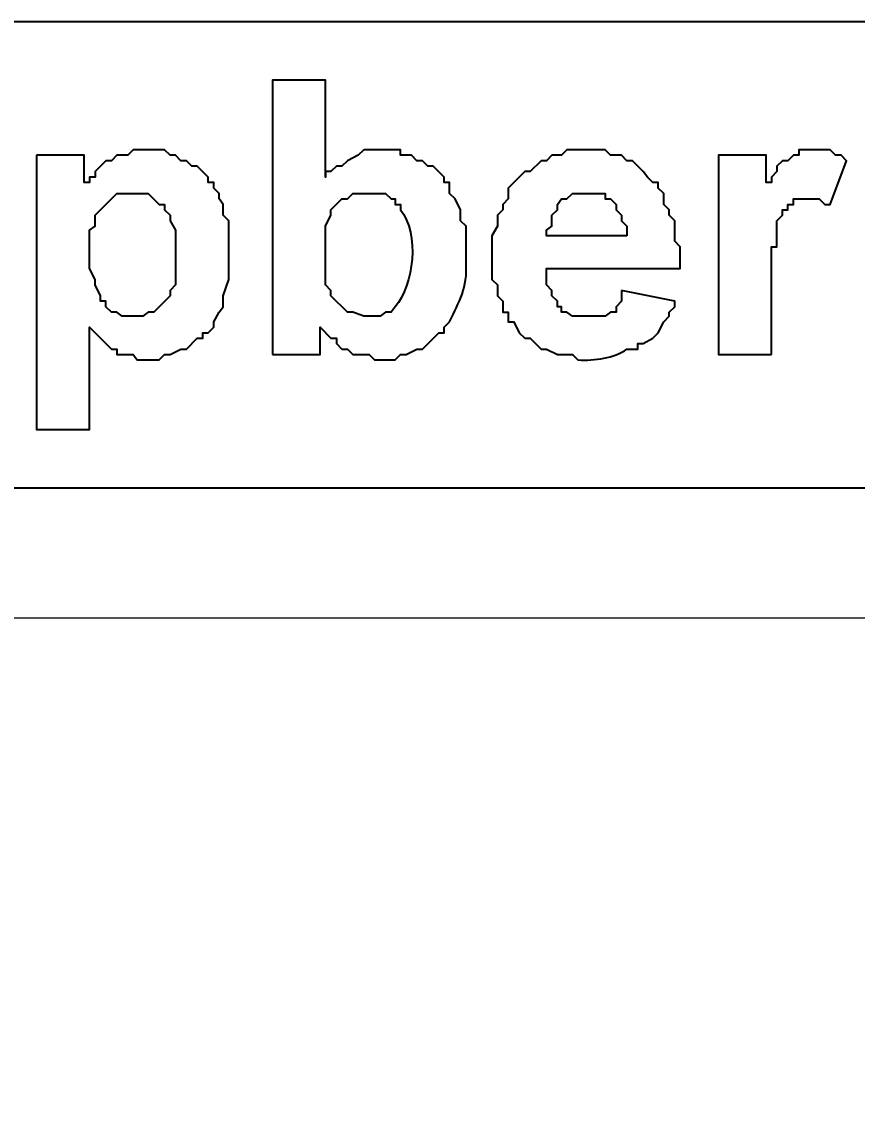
# Model space of a CAD drawing. Header units: millimetres. Extents: x -109 to -14.2, y -107.5 to -24.7.
# Drawn here: x -55.21 to -51.26, y -99.88 to -94.78 of the extents above; entities that cross this region are included whole.
import ezdxf

# ---------------------------------------------------------------- set-up
doc = ezdxf.new("R2010")
doc.units = ezdxf.units.MM
doc.header["$MEASUREMENT"] = 0
doc.layers.add('layer 1', color=7, linetype='Continuous')
doc.styles.get("Standard").update_dxf_attribs({"font": 'Deng.ttf'})
doc.dimstyles.get("Standard").update_dxf_attribs({"dimscale": 20, "dimtxt": 0.18, "dimasz": 0.18, "dimexe": 0.18, "dimexo": 0.0625, "dimgap": 0.09, "dimtad": 0, "dimtih": 1, "dimtoh": 1, "dimdec": 1, "dimzin": 0, "dimdsep": 46, "dimtxsty": 'Standard', "dimcen": 0.09, "dimadec": 0, "dimazin": 0, "dimtfac": 1, "dimtdec": 1, "dimtofl": 0, "dimtmove": 0, "dimatfit": 3, "dimfxl": 1, "dimtolj": 1, "dimtzin": 0, "dimarcsym": 0})

# ---------------------------------------------------------------- blocks, each defined once
blk = doc.blocks.new('*D4')
at = {"color": 0, "lineweight": -2, "transparency": 16777216}
for p, q in [((-87.8141, -96.3616), (-87.8141, -107.5402)), ((-30.8298, -96.3616), (-30.8298, -107.5402)), ((-84.2141, -103.9402), (-65.8407, -103.9402)), ((-34.4298, -103.9402), (-52.8032, -103.9402))]:
    blk.add_line(p, q, dxfattribs=at)
at = {"color": 0, "transparency": 16777216}
for points in [[(-84.2141, -103.3402), (-84.2141, -104.5402), (-87.8141, -103.9402)], [(-34.4298, -103.3402), (-34.4298, -104.5402), (-30.8298, -103.9402)]]:
    blk.add_solid(points, dxfattribs=at)
at = {"layer": 'Defpoints', "color": 0, "transparency": 16777216}
for p in [(-87.8141, -95.1116), (-30.8298, -95.1116), (-30.8298, -103.9402)]:
    blk.add_point(p, dxfattribs=at)
at = {"color": 0, "transparency": 16777216, "insert": (-59.3219, -103.9402), "char_height": 3.6, "attachment_point": 5}
blk.add_mtext('\\A1;57.0', dxfattribs=at)

msp = doc.modelspace()

# ---------------------------------------------------------------- linework, layer by layer
at = {"layer": 'layer 1', "color": 0}
for points, knots in [([(-75.7977, -94.7825), (-75.7977, -94.7825), (-75.7977, -96.9896), (-75.7977, -96.9896), (-75.7977, -96.9896), (-75.7977, -96.9896), (-42.8462, -96.9896), (-42.8462, -96.9896), (-42.8462, -96.9896), (-42.8462, -96.9896), (-42.8462, -94.7825), (-42.8462, -94.7825), (-42.8462, -94.7825), (-42.8462, -94.7825), (-75.7977, -94.7825), (-75.7977, -94.7825)], [0, 0, 0, 0, 0.2, 0.2, 0.2, 0.2, 0.4, 0.4, 0.4, 0.4, 0.6, 0.6, 0.6, 0.6, 1, 1, 1, 1]), ([(-54.0236, -96.3572), (-54.0236, -96.3572), (-54.0236, -95.06), (-54.0236, -95.06), (-54.0236, -95.06), (-54.0236, -95.06), (-53.7719, -95.06), (-53.7719, -95.06), (-53.7719, -95.06), (-53.7719, -95.06), (-53.7719, -95.5182), (-53.7719, -95.5182), (-53.7719, -95.5182), (-53.7719, -95.5182), (-53.7719, -95.4924), (-53.7719, -95.4924), (-53.7719, -95.4924), (-53.7719, -95.4924), (-53.7462, -95.4924), (-53.7462, -95.4924), (-53.7462, -95.4924), (-53.7462, -95.4924), (-53.7203, -95.4666), (-53.7203, -95.4666), (-53.7203, -95.4666), (-53.7203, -95.4666), (-53.6945, -95.4666), (-53.6945, -95.4666), (-53.6945, -95.4666), (-53.6945, -95.4666), (-53.6687, -95.4408), (-53.6687, -95.4408), (-53.6687, -95.4408), (-53.6687, -95.4408), (-53.6171, -95.415), (-53.6171, -95.415), (-53.6171, -95.415), (-53.6171, -95.415), (-53.5913, -95.3891), (-53.5913, -95.3891), (-53.5913, -95.3891), (-53.5913, -95.3891), (-53.417, -95.3891), (-53.417, -95.3891), (-53.417, -95.3891), (-53.417, -95.3891), (-53.417, -95.415), (-53.417, -95.415), (-53.417, -95.415), (-53.417, -95.415), (-53.3654, -95.415), (-53.3654, -95.415), (-53.3654, -95.415), (-53.3654, -95.415), (-53.3396, -95.4408), (-53.3396, -95.4408), (-53.3396, -95.4408), (-53.3396, -95.4408), (-53.3138, -95.4408), (-53.3138, -95.4408), (-53.3138, -95.4408), (-53.3138, -95.4408), (-53.2879, -95.4666), (-53.2879, -95.4666), (-53.2879, -95.4666), (-53.2879, -95.4666), (-53.2621, -95.4666), (-53.2621, -95.4666), (-53.2621, -95.4666), (-53.2621, -95.4666), (-53.2105, -95.5182), (-53.2105, -95.5182), (-53.2105, -95.5182), (-53.2105, -95.5182), (-53.2105, -95.544), (-53.2105, -95.544), (-53.2105, -95.544), (-53.2105, -95.544), (-53.1847, -95.544), (-53.1847, -95.544), (-53.1847, -95.544), (-53.1847, -95.544), (-53.1847, -95.5956), (-53.1847, -95.5956), (-53.1847, -95.5956), (-53.1847, -95.5956), (-53.1589, -95.6215), (-53.1589, -95.6215), (-53.1589, -95.6215), (-53.1589, -95.6215), (-53.133, -95.6731), (-53.133, -95.6731), (-53.133, -95.6731), (-53.133, -95.6731), (-53.133, -95.7247), (-53.133, -95.7247), (-53.133, -95.7247), (-53.133, -95.7247), (-53.1073, -95.7505), (-53.1073, -95.7505), (-53.1073, -95.7505), (-53.1073, -95.7505), (-53.1073, -95.9248), (-53.1073, -95.9248), (-53.1073, -95.9248), (-53.0981, -96.0418), (-53.1408, -96.1054), (-53.1847, -96.2023), (-53.1847, -96.2023), (-53.1847, -96.2023), (-53.2105, -96.2281), (-53.2105, -96.2281), (-53.2105, -96.2281), (-53.2105, -96.2281), (-53.2105, -96.2539), (-53.2105, -96.2539), (-53.2105, -96.2539), (-53.2105, -96.2539), (-53.2363, -96.2539), (-53.2363, -96.2539), (-53.2363, -96.2539), (-53.2363, -96.2539), (-53.3138, -96.3313), (-53.3138, -96.3313), (-53.3138, -96.3313), (-53.3138, -96.3313), (-53.3396, -96.3313), (-53.3396, -96.3313), (-53.3396, -96.3313), (-53.3396, -96.3313), (-53.3912, -96.3572), (-53.3912, -96.3572), (-53.3912, -96.3572), (-53.3912, -96.3572), (-53.417, -96.3572), (-53.417, -96.3572), (-53.417, -96.3572), (-53.417, -96.3572), (-53.4428, -96.383), (-53.4428, -96.383), (-53.4428, -96.383), (-53.4428, -96.383), (-53.5396, -96.383), (-53.5396, -96.383), (-53.5396, -96.383), (-53.5396, -96.383), (-53.5654, -96.3572), (-53.5654, -96.3572), (-53.5654, -96.3572), (-53.5654, -96.3572), (-53.6429, -96.3572), (-53.6429, -96.3572), (-53.6429, -96.3572), (-53.6429, -96.3572), (-53.6687, -96.3313), (-53.6687, -96.3313), (-53.6687, -96.3313), (-53.6687, -96.3313), (-53.6945, -96.3313), (-53.6945, -96.3313), (-53.6945, -96.3313), (-53.6945, -96.3313), (-53.7203, -96.3056), (-53.7203, -96.3056), (-53.7203, -96.3056), (-53.7203, -96.3056), (-53.7203, -96.2797), (-53.7203, -96.2797), (-53.7203, -96.2797), (-53.7203, -96.2797), (-53.7462, -96.2797), (-53.7462, -96.2797), (-53.7462, -96.2797), (-53.7462, -96.2797), (-53.7978, -96.2281), (-53.7978, -96.2281), (-53.7978, -96.2281), (-53.7978, -96.2281), (-53.7978, -96.3572), (-53.7978, -96.3572), (-53.7978, -96.3572), (-53.7978, -96.3572), (-54.0236, -96.3572), (-54.0236, -96.3572)], [0, 0, 0, 0, 0.021277, 0.021277, 0.021277, 0.021277, 0.042553, 0.042553, 0.042553, 0.042553, 0.06383, 0.06383, 0.06383, 0.06383, 0.085106, 0.085106, 0.085106, 0.085106, 0.106383, 0.106383, 0.106383, 0.106383, 0.12766, 0.12766, 0.12766, 0.12766, 0.148936, 0.148936, 0.148936, 0.148936, 0.170213, 0.170213, 0.170213, 0.170213, 0.191489, 0.191489, 0.191489, 0.191489, 0.212766, 0.212766, 0.212766, 0.212766, 0.234043, 0.234043, 0.234043, 0.234043, 0.255319, 0.255319, 0.255319, 0.255319, 0.276596, 0.276596, 0.276596, 0.276596, 0.297872, 0.297872, 0.297872, 0.297872, 0.319149, 0.319149, 0.319149, 0.319149, 0.340426, 0.340426, 0.340426, 0.340426, 0.361702, 0.361702, 0.361702, 0.361702, 0.382979, 0.382979, 0.382979, 0.382979, 0.404255, 0.404255, 0.404255, 0.404255, 0.425532, 0.425532, 0.425532, 0.425532, 0.446809, 0.446809, 0.446809, 0.446809, 0.468085, 0.468085, 0.468085, 0.468085, 0.489362, 0.489362, 0.489362, 0.489362, 0.510638, 0.510638, 0.510638, 0.510638, 0.531915, 0.531915, 0.531915, 0.531915, 0.553191, 0.553191, 0.553191, 0.553191, 0.574468, 0.574468, 0.574468, 0.574468, 0.595745, 0.595745, 0.595745, 0.595745, 0.617021, 0.617021, 0.617021, 0.617021, 0.638298, 0.638298, 0.638298, 0.638298, 0.659574, 0.659574, 0.659574, 0.659574, 0.680851, 0.680851, 0.680851, 0.680851, 0.702128, 0.702128, 0.702128, 0.702128, 0.723404, 0.723404, 0.723404, 0.723404, 0.744681, 0.744681, 0.744681, 0.744681, 0.765957, 0.765957, 0.765957, 0.765957, 0.787234, 0.787234, 0.787234, 0.787234, 0.808511, 0.808511, 0.808511, 0.808511, 0.829787, 0.829787, 0.829787, 0.829787, 0.851064, 0.851064, 0.851064, 0.851064, 0.87234, 0.87234, 0.87234, 0.87234, 0.893617, 0.893617, 0.893617, 0.893617, 0.914894, 0.914894, 0.914894, 0.914894, 0.93617, 0.93617, 0.93617, 0.93617, 0.957447, 0.957447, 0.957447, 0.957447, 1, 1, 1, 1]), ([(-55.1401, -95.415), (-55.1401, -95.415), (-54.9142, -95.415), (-54.9142, -95.415), (-54.9142, -95.415), (-54.9142, -95.415), (-54.9142, -95.544), (-54.9142, -95.544), (-54.9142, -95.544), (-54.9142, -95.544), (-54.8884, -95.544), (-54.8884, -95.544), (-54.8884, -95.544), (-54.8884, -95.544), (-54.8884, -95.5182), (-54.8884, -95.5182), (-54.8884, -95.5182), (-54.8884, -95.5182), (-54.8626, -95.5182), (-54.8626, -95.5182), (-54.8626, -95.5182), (-54.8626, -95.5182), (-54.8626, -95.4924), (-54.8626, -95.4924), (-54.8626, -95.4924), (-54.8626, -95.4924), (-54.811, -95.4408), (-54.811, -95.4408), (-54.811, -95.4408), (-54.811, -95.4408), (-54.7852, -95.4408), (-54.7852, -95.4408), (-54.7852, -95.4408), (-54.7852, -95.4408), (-54.7593, -95.415), (-54.7593, -95.415), (-54.7593, -95.415), (-54.7593, -95.415), (-54.7077, -95.415), (-54.7077, -95.415), (-54.7077, -95.415), (-54.7077, -95.415), (-54.6819, -95.3891), (-54.6819, -95.3891), (-54.6819, -95.3891), (-54.6819, -95.3891), (-54.5335, -95.3891), (-54.5335, -95.3891), (-54.5335, -95.3891), (-54.5335, -95.3891), (-54.5076, -95.415), (-54.5076, -95.415), (-54.5076, -95.415), (-54.5076, -95.415), (-54.4818, -95.415), (-54.4818, -95.415), (-54.4818, -95.415), (-54.4818, -95.415), (-54.456, -95.4408), (-54.456, -95.4408), (-54.456, -95.4408), (-54.456, -95.4408), (-54.4302, -95.4408), (-54.4302, -95.4408), (-54.4302, -95.4408), (-54.4302, -95.4408), (-54.4044, -95.4666), (-54.4044, -95.4666), (-54.4044, -95.4666), (-54.4044, -95.4666), (-54.3786, -95.4666), (-54.3786, -95.4666), (-54.3786, -95.4666), (-54.3786, -95.4666), (-54.327, -95.5182), (-54.327, -95.5182), (-54.327, -95.5182), (-54.327, -95.5182), (-54.327, -95.544), (-54.327, -95.544), (-54.327, -95.544), (-54.327, -95.544), (-54.3011, -95.544), (-54.3011, -95.544), (-54.3011, -95.544), (-54.3011, -95.544), (-54.3011, -95.5699), (-54.3011, -95.5699), (-54.3011, -95.5699), (-54.3011, -95.5699), (-54.2753, -95.5956), (-54.2753, -95.5956), (-54.2753, -95.5956), (-54.2753, -95.5956), (-54.2753, -95.6215), (-54.2753, -95.6215), (-54.2753, -95.6215), (-54.2753, -95.6215), (-54.256, -95.6473), (-54.256, -95.6473), (-54.256, -95.6473), (-54.256, -95.6473), (-54.256, -95.6989), (-54.256, -95.6989), (-54.256, -95.6989), (-54.256, -95.6989), (-54.2302, -95.7247), (-54.2302, -95.7247), (-54.2302, -95.7247), (-54.2302, -95.7247), (-54.2302, -96.0022), (-54.2302, -96.0022), (-54.2302, -96.0022), (-54.2302, -96.0022), (-54.256, -96.0797), (-54.256, -96.0797), (-54.256, -96.0797), (-54.256, -96.0797), (-54.256, -96.1313), (-54.256, -96.1313), (-54.256, -96.1313), (-54.256, -96.1313), (-54.2753, -96.1571), (-54.2753, -96.1571), (-54.2753, -96.1571), (-54.2753, -96.1571), (-54.3011, -96.2023), (-54.3011, -96.2023), (-54.3011, -96.2023), (-54.3011, -96.2023), (-54.3011, -96.2281), (-54.3011, -96.2281), (-54.3011, -96.2281), (-54.3011, -96.2281), (-54.327, -96.2539), (-54.327, -96.2539), (-54.327, -96.2539), (-54.327, -96.2539), (-54.3528, -96.2539), (-54.3528, -96.2539), (-54.3528, -96.2539), (-54.3528, -96.2539), (-54.3528, -96.2797), (-54.3528, -96.2797), (-54.3528, -96.2797), (-54.3528, -96.2797), (-54.3786, -96.2797), (-54.3786, -96.2797), (-54.3786, -96.2797), (-54.3786, -96.2797), (-54.4302, -96.3313), (-54.4302, -96.3313), (-54.4302, -96.3313), (-54.4302, -96.3313), (-54.456, -96.3313), (-54.456, -96.3313), (-54.456, -96.3313), (-54.456, -96.3313), (-54.5076, -96.3572), (-54.5076, -96.3572), (-54.5076, -96.3572), (-54.5076, -96.3572), (-54.5335, -96.3572), (-54.5335, -96.3572), (-54.5335, -96.3572), (-54.5335, -96.3572), (-54.5593, -96.383), (-54.5593, -96.383), (-54.5593, -96.383), (-54.5593, -96.383), (-54.6625, -96.383), (-54.6625, -96.383), (-54.6625, -96.383), (-54.6625, -96.383), (-54.6819, -96.3572), (-54.6819, -96.3572), (-54.6819, -96.3572), (-54.6819, -96.3572), (-54.7593, -96.3572), (-54.7593, -96.3572), (-54.7593, -96.3572), (-54.7593, -96.3572), (-54.7593, -96.3313), (-54.7593, -96.3313), (-54.7593, -96.3313), (-54.7593, -96.3313), (-54.7852, -96.3313), (-54.7852, -96.3313), (-54.7852, -96.3313), (-54.7852, -96.3313), (-54.8884, -96.2281), (-54.8884, -96.2281), (-54.8884, -96.2281), (-54.8884, -96.2281), (-54.8884, -96.7121), (-54.8884, -96.7121), (-54.8884, -96.7121), (-54.8884, -96.7121), (-55.1401, -96.7121), (-55.1401, -96.7121), (-55.1401, -96.7121), (-55.1401, -96.7121), (-55.1401, -95.415), (-55.1401, -95.415)], [0, 0, 0, 0, 0.019231, 0.019231, 0.019231, 0.019231, 0.038462, 0.038462, 0.038462, 0.038462, 0.057692, 0.057692, 0.057692, 0.057692, 0.076923, 0.076923, 0.076923, 0.076923, 0.096154, 0.096154, 0.096154, 0.096154, 0.115385, 0.115385, 0.115385, 0.115385, 0.134615, 0.134615, 0.134615, 0.134615, 0.153846, 0.153846, 0.153846, 0.153846, 0.173077, 0.173077, 0.173077, 0.173077, 0.192308, 0.192308, 0.192308, 0.192308, 0.211538, 0.211538, 0.211538, 0.211538, 0.230769, 0.230769, 0.230769, 0.230769, 0.25, 0.25, 0.25, 0.25, 0.269231, 0.269231, 0.269231, 0.269231, 0.288462, 0.288462, 0.288462, 0.288462, 0.307692, 0.307692, 0.307692, 0.307692, 0.326923, 0.326923, 0.326923, 0.326923, 0.346154, 0.346154, 0.346154, 0.346154, 0.365385, 0.365385, 0.365385, 0.365385, 0.384615, 0.384615, 0.384615, 0.384615, 0.403846, 0.403846, 0.403846, 0.403846, 0.423077, 0.423077, 0.423077, 0.423077, 0.442308, 0.442308, 0.442308, 0.442308, 0.461538, 0.461538, 0.461538, 0.461538, 0.480769, 0.480769, 0.480769, 0.480769, 0.5, 0.5, 0.5, 0.5, 0.519231, 0.519231, 0.519231, 0.519231, 0.538462, 0.538462, 0.538462, 0.538462, 0.557692, 0.557692, 0.557692, 0.557692, 0.576923, 0.576923, 0.576923, 0.576923, 0.596154, 0.596154, 0.596154, 0.596154, 0.615385, 0.615385, 0.615385, 0.615385, 0.634615, 0.634615, 0.634615, 0.634615, 0.653846, 0.653846, 0.653846, 0.653846, 0.673077, 0.673077, 0.673077, 0.673077, 0.692308, 0.692308, 0.692308, 0.692308, 0.711538, 0.711538, 0.711538, 0.711538, 0.730769, 0.730769, 0.730769, 0.730769, 0.75, 0.75, 0.75, 0.75, 0.769231, 0.769231, 0.769231, 0.769231, 0.788462, 0.788462, 0.788462, 0.788462, 0.807692, 0.807692, 0.807692, 0.807692, 0.826923, 0.826923, 0.826923, 0.826923, 0.846154, 0.846154, 0.846154, 0.846154, 0.865385, 0.865385, 0.865385, 0.865385, 0.884615, 0.884615, 0.884615, 0.884615, 0.903846, 0.903846, 0.903846, 0.903846, 0.923077, 0.923077, 0.923077, 0.923077, 0.942308, 0.942308, 0.942308, 0.942308, 0.961538, 0.961538, 0.961538, 0.961538, 1, 1, 1, 1]), ([(-52.3716, -96.0539), (-52.3716, -96.0539), (-52.1199, -96.1055), (-52.1199, -96.1055), (-52.1199, -96.1055), (-52.1199, -96.1055), (-52.1199, -96.1313), (-52.1199, -96.1313), (-52.1199, -96.1313), (-52.1199, -96.1313), (-52.1457, -96.1571), (-52.1457, -96.1571), (-52.1457, -96.1571), (-52.1457, -96.1571), (-52.1457, -96.1765), (-52.1457, -96.1765), (-52.1457, -96.1765), (-52.1457, -96.1765), (-52.1715, -96.2023), (-52.1715, -96.2023), (-52.1715, -96.2023), (-52.1715, -96.2023), (-52.1973, -96.2539), (-52.1973, -96.2539), (-52.1973, -96.2539), (-52.1973, -96.2539), (-52.2231, -96.2797), (-52.2231, -96.2797), (-52.2231, -96.2797), (-52.2231, -96.2797), (-52.2683, -96.3056), (-52.2683, -96.3056), (-52.2683, -96.3056), (-52.2683, -96.3056), (-52.2941, -96.3056), (-52.2941, -96.3056), (-52.2941, -96.3056), (-52.2941, -96.3056), (-52.2941, -96.3313), (-52.2941, -96.3313), (-52.2941, -96.3313), (-52.2941, -96.3313), (-52.3457, -96.3313), (-52.3457, -96.3313), (-52.3457, -96.3313), (-52.4062, -96.3747), (-52.4982, -96.3867), (-52.5781, -96.383), (-52.5781, -96.383), (-52.5781, -96.383), (-52.6039, -96.3572), (-52.6039, -96.3572), (-52.6039, -96.3572), (-52.6039, -96.3572), (-52.6749, -96.3572), (-52.6749, -96.3572), (-52.6749, -96.3572), (-52.6749, -96.3572), (-52.7265, -96.3313), (-52.7265, -96.3313), (-52.7265, -96.3313), (-52.7265, -96.3313), (-52.7523, -96.3313), (-52.7523, -96.3313), (-52.7523, -96.3313), (-52.7523, -96.3313), (-52.8039, -96.2797), (-52.8039, -96.2797), (-52.8039, -96.2797), (-52.8039, -96.2797), (-52.8297, -96.2797), (-52.8297, -96.2797), (-52.8297, -96.2797), (-52.8297, -96.2797), (-52.8556, -96.2539), (-52.8556, -96.2539), (-52.8556, -96.2539), (-52.8556, -96.2539), (-52.8814, -96.2023), (-52.8814, -96.2023), (-52.8814, -96.2023), (-52.8814, -96.2023), (-52.9072, -96.2023), (-52.9072, -96.2023), (-52.9072, -96.2023), (-52.9072, -96.2023), (-52.9072, -96.1571), (-52.9072, -96.1571), (-52.9072, -96.1571), (-52.9072, -96.1571), (-52.933, -96.1571), (-52.933, -96.1571), (-52.933, -96.1571), (-52.933, -96.1571), (-52.933, -96.1055), (-52.933, -96.1055), (-52.933, -96.1055), (-52.933, -96.1055), (-52.9588, -96.0797), (-52.9588, -96.0797), (-52.9588, -96.0797), (-52.9588, -96.0797), (-52.9588, -96.028), (-52.9588, -96.028), (-52.9588, -96.028), (-52.9588, -96.028), (-52.9846, -96.0022), (-52.9846, -96.0022), (-52.9846, -96.0022), (-52.9846, -96.0022), (-52.9846, -95.7957), (-52.9846, -95.7957), (-52.9846, -95.7957), (-52.9846, -95.7957), (-52.9588, -95.7505), (-52.9588, -95.7505), (-52.9588, -95.7505), (-52.9588, -95.7505), (-52.9588, -95.6989), (-52.9588, -95.6989), (-52.9588, -95.6989), (-52.9588, -95.6989), (-52.933, -95.6731), (-52.933, -95.6731), (-52.933, -95.6731), (-52.933, -95.6731), (-52.933, -95.6473), (-52.933, -95.6473), (-52.933, -95.6473), (-52.933, -95.6473), (-52.9072, -95.6215), (-52.9072, -95.6215), (-52.9072, -95.6215), (-52.9072, -95.6215), (-52.9072, -95.5699), (-52.9072, -95.5699), (-52.9072, -95.5699), (-52.9072, -95.5699), (-52.8297, -95.4924), (-52.8297, -95.4924), (-52.8297, -95.4924), (-52.8297, -95.4924), (-52.8039, -95.4924), (-52.8039, -95.4924), (-52.8039, -95.4924), (-52.8039, -95.4924), (-52.7523, -95.4408), (-52.7523, -95.4408), (-52.7523, -95.4408), (-52.7523, -95.4408), (-52.7265, -95.4408), (-52.7265, -95.4408), (-52.7265, -95.4408), (-52.7265, -95.4408), (-52.7007, -95.415), (-52.7007, -95.415), (-52.7007, -95.415), (-52.7007, -95.415), (-52.6555, -95.415), (-52.6555, -95.415), (-52.6555, -95.415), (-52.6555, -95.415), (-52.6297, -95.3891), (-52.6297, -95.3891), (-52.6297, -95.3891), (-52.6297, -95.3891), (-52.449, -95.3891), (-52.449, -95.3891), (-52.449, -95.3891), (-52.449, -95.3891), (-52.4232, -95.415), (-52.4232, -95.415), (-52.4232, -95.415), (-52.4232, -95.415), (-52.3716, -95.415), (-52.3716, -95.415), (-52.3716, -95.415), (-52.3716, -95.415), (-52.3457, -95.4408), (-52.3457, -95.4408), (-52.3457, -95.4408), (-52.3457, -95.4408), (-52.3199, -95.4408), (-52.3199, -95.4408), (-52.3199, -95.4408), (-52.3199, -95.4408), (-52.2683, -95.4924), (-52.2683, -95.4924), (-52.2683, -95.4924), (-52.2683, -95.4924), (-52.2489, -95.5182), (-52.2489, -95.5182), (-52.2489, -95.5182), (-52.2489, -95.5182), (-52.2231, -95.544), (-52.2231, -95.544), (-52.2231, -95.544), (-52.2231, -95.544), (-52.1973, -95.544), (-52.1973, -95.544), (-52.1973, -95.544), (-52.1973, -95.544), (-52.1973, -95.5699), (-52.1973, -95.5699), (-52.1973, -95.5699), (-52.1973, -95.5699), (-52.1715, -95.5956), (-52.1715, -95.5956), (-52.1715, -95.5956), (-52.1715, -95.5956), (-52.1715, -95.6473), (-52.1715, -95.6473), (-52.1715, -95.6473), (-52.1715, -95.6473), (-52.1457, -95.6731), (-52.1457, -95.6731), (-52.1457, -95.6731), (-52.1457, -95.6731), (-52.1457, -95.6989), (-52.1457, -95.6989), (-52.1457, -95.6989), (-52.1457, -95.6989), (-52.1199, -95.7247), (-52.1199, -95.7247), (-52.1199, -95.7247), (-52.1199, -95.7247), (-52.1199, -95.8215), (-52.1199, -95.8215), (-52.1199, -95.8215), (-52.1199, -95.8215), (-52.094, -95.8473), (-52.094, -95.8473), (-52.094, -95.8473), (-52.094, -95.8473), (-52.094, -95.9506), (-52.094, -95.9506), (-52.094, -95.9506), (-52.094, -95.9506), (-52.7265, -95.9506), (-52.7265, -95.9506), (-52.7265, -95.9506), (-52.7265, -95.9506), (-52.7265, -96.028), (-52.7265, -96.028), (-52.7265, -96.028), (-52.7265, -96.028), (-52.7007, -96.0539), (-52.7007, -96.0539), (-52.7007, -96.0539), (-52.7007, -96.0539), (-52.7007, -96.0797), (-52.7007, -96.0797), (-52.7007, -96.0797), (-52.7007, -96.0797), (-52.6749, -96.1055), (-52.6749, -96.1055), (-52.6749, -96.1055), (-52.6749, -96.1055), (-52.6749, -96.1313), (-52.6749, -96.1313), (-52.6749, -96.1313), (-52.6749, -96.1313), (-52.6555, -96.1313), (-52.6555, -96.1313), (-52.6555, -96.1313), (-52.6555, -96.1313), (-52.6555, -96.1571), (-52.6555, -96.1571), (-52.6555, -96.1571), (-52.6555, -96.1571), (-52.6297, -96.1571), (-52.6297, -96.1571), (-52.6297, -96.1571), (-52.6297, -96.1571), (-52.6039, -96.1765), (-52.6039, -96.1765), (-52.6039, -96.1765), (-52.6039, -96.1765), (-52.449, -96.1765), (-52.449, -96.1765), (-52.449, -96.1765), (-52.449, -96.1765), (-52.4232, -96.1571), (-52.4232, -96.1571), (-52.4232, -96.1571), (-52.4232, -96.1571), (-52.3974, -96.1571), (-52.3974, -96.1571), (-52.3974, -96.1571), (-52.3974, -96.1571), (-52.3974, -96.1313), (-52.3974, -96.1313), (-52.3974, -96.1313), (-52.3974, -96.1313), (-52.3716, -96.1055), (-52.3716, -96.1055), (-52.3716, -96.1055), (-52.3716, -96.1055), (-52.3716, -96.0539), (-52.3716, -96.0539)], [0, 0, 0, 0, 0.013158, 0.013158, 0.013158, 0.013158, 0.026316, 0.026316, 0.026316, 0.026316, 0.039474, 0.039474, 0.039474, 0.039474, 0.052632, 0.052632, 0.052632, 0.052632, 0.065789, 0.065789, 0.065789, 0.065789, 0.078947, 0.078947, 0.078947, 0.078947, 0.092105, 0.092105, 0.092105, 0.092105, 0.105263, 0.105263, 0.105263, 0.105263, 0.118421, 0.118421, 0.118421, 0.118421, 0.131579, 0.131579, 0.131579, 0.131579, 0.144737, 0.144737, 0.144737, 0.144737, 0.157895, 0.157895, 0.157895, 0.157895, 0.171053, 0.171053, 0.171053, 0.171053, 0.184211, 0.184211, 0.184211, 0.184211, 0.197368, 0.197368, 0.197368, 0.197368, 0.210526, 0.210526, 0.210526, 0.210526, 0.223684, 0.223684, 0.223684, 0.223684, 0.236842, 0.236842, 0.236842, 0.236842, 0.25, 0.25, 0.25, 0.25, 0.263158, 0.263158, 0.263158, 0.263158, 0.276316, 0.276316, 0.276316, 0.276316, 0.289474, 0.289474, 0.289474, 0.289474, 0.302632, 0.302632, 0.302632, 0.302632, 0.315789, 0.315789, 0.315789, 0.315789, 0.328947, 0.328947, 0.328947, 0.328947, 0.342105, 0.342105, 0.342105, 0.342105, 0.355263, 0.355263, 0.355263, 0.355263, 0.368421, 0.368421, 0.368421, 0.368421, 0.381579, 0.381579, 0.381579, 0.381579, 0.394737, 0.394737, 0.394737, 0.394737, 0.407895, 0.407895, 0.407895, 0.407895, 0.421053, 0.421053, 0.421053, 0.421053, 0.434211, 0.434211, 0.434211, 0.434211, 0.447368, 0.447368, 0.447368, 0.447368, 0.460526, 0.460526, 0.460526, 0.460526, 0.473684, 0.473684, 0.473684, 0.473684, 0.486842, 0.486842, 0.486842, 0.486842, 0.5, 0.5, 0.5, 0.5, 0.513158, 0.513158, 0.513158, 0.513158, 0.526316, 0.526316, 0.526316, 0.526316, 0.539474, 0.539474, 0.539474, 0.539474, 0.552632, 0.552632, 0.552632, 0.552632, 0.565789, 0.565789, 0.565789, 0.565789, 0.578947, 0.578947, 0.578947, 0.578947, 0.592105, 0.592105, 0.592105, 0.592105, 0.605263, 0.605263, 0.605263, 0.605263, 0.618421, 0.618421, 0.618421, 0.618421, 0.631579, 0.631579, 0.631579, 0.631579, 0.644737, 0.644737, 0.644737, 0.644737, 0.657895, 0.657895, 0.657895, 0.657895, 0.671053, 0.671053, 0.671053, 0.671053, 0.684211, 0.684211, 0.684211, 0.684211, 0.697368, 0.697368, 0.697368, 0.697368, 0.710526, 0.710526, 0.710526, 0.710526, 0.723684, 0.723684, 0.723684, 0.723684, 0.736842, 0.736842, 0.736842, 0.736842, 0.75, 0.75, 0.75, 0.75, 0.763158, 0.763158, 0.763158, 0.763158, 0.776316, 0.776316, 0.776316, 0.776316, 0.789474, 0.789474, 0.789474, 0.789474, 0.802632, 0.802632, 0.802632, 0.802632, 0.815789, 0.815789, 0.815789, 0.815789, 0.828947, 0.828947, 0.828947, 0.828947, 0.842105, 0.842105, 0.842105, 0.842105, 0.855263, 0.855263, 0.855263, 0.855263, 0.868421, 0.868421, 0.868421, 0.868421, 0.881579, 0.881579, 0.881579, 0.881579, 0.894737, 0.894737, 0.894737, 0.894737, 0.907895, 0.907895, 0.907895, 0.907895, 0.921053, 0.921053, 0.921053, 0.921053, 0.934211, 0.934211, 0.934211, 0.934211, 0.947368, 0.947368, 0.947368, 0.947368, 0.960526, 0.960526, 0.960526, 0.960526, 0.973684, 0.973684, 0.973684, 0.973684, 1, 1, 1, 1]), ([(-51.6617, -96.3572), (-51.6617, -96.3572), (-51.9133, -96.3572), (-51.9133, -96.3572), (-51.9133, -96.3572), (-51.9133, -96.3572), (-51.9133, -95.415), (-51.9133, -95.415), (-51.9133, -95.415), (-51.9133, -95.415), (-51.6875, -95.415), (-51.6875, -95.415), (-51.6875, -95.415), (-51.6875, -95.415), (-51.6875, -95.544), (-51.6875, -95.544), (-51.6875, -95.544), (-51.6875, -95.544), (-51.6617, -95.544), (-51.6617, -95.544), (-51.6617, -95.544), (-51.6617, -95.544), (-51.6617, -95.5182), (-51.6617, -95.5182), (-51.6617, -95.5182), (-51.6617, -95.5182), (-51.6359, -95.4924), (-51.6359, -95.4924), (-51.6359, -95.4924), (-51.6359, -95.4924), (-51.6359, -95.4666), (-51.6359, -95.4666), (-51.6359, -95.4666), (-51.6359, -95.4666), (-51.61, -95.4408), (-51.61, -95.4408), (-51.61, -95.4408), (-51.61, -95.4408), (-51.5842, -95.4408), (-51.5842, -95.4408), (-51.5842, -95.4408), (-51.5842, -95.4408), (-51.5584, -95.415), (-51.5584, -95.415), (-51.5584, -95.415), (-51.5584, -95.415), (-51.5326, -95.415), (-51.5326, -95.415), (-51.5326, -95.415), (-51.5326, -95.415), (-51.5326, -95.3891), (-51.5326, -95.3891), (-51.5326, -95.3891), (-51.5326, -95.3891), (-51.3842, -95.3891), (-51.3842, -95.3891), (-51.3842, -95.3891), (-51.3842, -95.3891), (-51.3584, -95.415), (-51.3584, -95.415), (-51.3584, -95.415), (-51.3584, -95.415), (-51.3325, -95.415), (-51.3325, -95.415), (-51.3325, -95.415), (-51.3325, -95.415), (-51.3067, -95.4408), (-51.3067, -95.4408), (-51.3067, -95.4408), (-51.3067, -95.4408), (-51.3842, -95.6473), (-51.3842, -95.6473), (-51.3842, -95.6473), (-51.3842, -95.6473), (-51.41, -95.6473), (-51.41, -95.6473), (-51.41, -95.6473), (-51.41, -95.6473), (-51.4358, -95.6215), (-51.4358, -95.6215), (-51.4358, -95.6215), (-51.4358, -95.6215), (-51.5584, -95.6215), (-51.5584, -95.6215), (-51.5584, -95.6215), (-51.5584, -95.6215), (-51.5584, -95.6473), (-51.5584, -95.6473), (-51.5584, -95.6473), (-51.5584, -95.6473), (-51.5842, -95.6473), (-51.5842, -95.6473), (-51.5842, -95.6473), (-51.5842, -95.6473), (-51.5842, -95.6731), (-51.5842, -95.6731), (-51.5842, -95.6731), (-51.5842, -95.6731), (-51.61, -95.6731), (-51.61, -95.6731), (-51.61, -95.6731), (-51.61, -95.6731), (-51.61, -95.6989), (-51.61, -95.6989), (-51.61, -95.6989), (-51.61, -95.6989), (-51.6359, -95.7247), (-51.6359, -95.7247), (-51.6359, -95.7247), (-51.6359, -95.7247), (-51.6359, -95.8473), (-51.6359, -95.8473), (-51.6359, -95.8473), (-51.6359, -95.8473), (-51.6617, -95.8473), (-51.6617, -95.8473), (-51.6617, -95.8473), (-51.6617, -95.8473), (-51.6617, -96.0797), (-51.6617, -96.0797), (-51.6617, -96.0797), (-51.6617, -96.0797), (-51.6617, -96.3572), (-51.6617, -96.3572)], [0, 0, 0, 0, 0.03125, 0.03125, 0.03125, 0.03125, 0.0625, 0.0625, 0.0625, 0.0625, 0.09375, 0.09375, 0.09375, 0.09375, 0.125, 0.125, 0.125, 0.125, 0.15625, 0.15625, 0.15625, 0.15625, 0.1875, 0.1875, 0.1875, 0.1875, 0.21875, 0.21875, 0.21875, 0.21875, 0.25, 0.25, 0.25, 0.25, 0.28125, 0.28125, 0.28125, 0.28125, 0.3125, 0.3125, 0.3125, 0.3125, 0.34375, 0.34375, 0.34375, 0.34375, 0.375, 0.375, 0.375, 0.375, 0.40625, 0.40625, 0.40625, 0.40625, 0.4375, 0.4375, 0.4375, 0.4375, 0.46875, 0.46875, 0.46875, 0.46875, 0.5, 0.5, 0.5, 0.5, 0.53125, 0.53125, 0.53125, 0.53125, 0.5625, 0.5625, 0.5625, 0.5625, 0.59375, 0.59375, 0.59375, 0.59375, 0.625, 0.625, 0.625, 0.625, 0.65625, 0.65625, 0.65625, 0.65625, 0.6875, 0.6875, 0.6875, 0.6875, 0.71875, 0.71875, 0.71875, 0.71875, 0.75, 0.75, 0.75, 0.75, 0.78125, 0.78125, 0.78125, 0.78125, 0.8125, 0.8125, 0.8125, 0.8125, 0.84375, 0.84375, 0.84375, 0.84375, 0.875, 0.875, 0.875, 0.875, 0.90625, 0.90625, 0.90625, 0.90625, 0.9375, 0.9375, 0.9375, 0.9375, 1, 1, 1, 1]), ([(-54.8884, -95.8732), (-54.8884, -95.8732), (-54.8884, -95.9506), (-54.8884, -95.9506), (-54.8884, -95.9506), (-54.8884, -95.9506), (-54.8626, -96.0022), (-54.8626, -96.0022), (-54.8626, -96.0022), (-54.8626, -96.0022), (-54.8626, -96.028), (-54.8626, -96.028), (-54.8626, -96.028), (-54.8626, -96.028), (-54.8368, -96.0797), (-54.8368, -96.0797), (-54.8368, -96.0797), (-54.8368, -96.0797), (-54.8368, -96.1055), (-54.8368, -96.1055), (-54.8368, -96.1055), (-54.8368, -96.1055), (-54.811, -96.1055), (-54.811, -96.1055), (-54.811, -96.1055), (-54.811, -96.1055), (-54.811, -96.1313), (-54.811, -96.1313), (-54.811, -96.1313), (-54.811, -96.1313), (-54.7852, -96.1571), (-54.7852, -96.1571), (-54.7852, -96.1571), (-54.7852, -96.1571), (-54.7593, -96.1571), (-54.7593, -96.1571), (-54.7593, -96.1571), (-54.7593, -96.1571), (-54.7335, -96.1765), (-54.7335, -96.1765), (-54.7335, -96.1765), (-54.7335, -96.1765), (-54.6367, -96.1765), (-54.6367, -96.1765), (-54.6367, -96.1765), (-54.6367, -96.1765), (-54.6109, -96.1571), (-54.6109, -96.1571), (-54.6109, -96.1571), (-54.6109, -96.1571), (-54.5851, -96.1571), (-54.5851, -96.1571), (-54.5851, -96.1571), (-54.5851, -96.1571), (-54.5076, -96.0797), (-54.5076, -96.0797), (-54.5076, -96.0797), (-54.5076, -96.0797), (-54.5076, -96.0539), (-54.5076, -96.0539), (-54.5076, -96.0539), (-54.5076, -96.0539), (-54.4818, -96.028), (-54.4818, -96.028), (-54.4818, -96.028), (-54.4818, -96.028), (-54.4818, -95.7699), (-54.4818, -95.7699), (-54.4818, -95.7699), (-54.4818, -95.7699), (-54.5076, -95.7247), (-54.5076, -95.7247), (-54.5076, -95.7247), (-54.5076, -95.7247), (-54.5076, -95.6989), (-54.5076, -95.6989), (-54.5076, -95.6989), (-54.5076, -95.6989), (-54.5335, -95.6731), (-54.5335, -95.6731), (-54.5335, -95.6731), (-54.5335, -95.6731), (-54.5335, -95.6473), (-54.5335, -95.6473), (-54.5335, -95.6473), (-54.5335, -95.6473), (-54.5593, -95.6473), (-54.5593, -95.6473), (-54.5593, -95.6473), (-54.5593, -95.6473), (-54.6109, -95.5956), (-54.6109, -95.5956), (-54.6109, -95.5956), (-54.6109, -95.5956), (-54.7593, -95.5956), (-54.7593, -95.5956), (-54.7593, -95.5956), (-54.7593, -95.5956), (-54.8626, -95.6989), (-54.8626, -95.6989), (-54.8626, -95.6989), (-54.8626, -95.6989), (-54.8626, -95.7505), (-54.8626, -95.7505), (-54.8626, -95.7505), (-54.8626, -95.7505), (-54.8884, -95.7699), (-54.8884, -95.7699), (-54.8884, -95.7699), (-54.8884, -95.7699), (-54.8884, -95.8732), (-54.8884, -95.8732)], [0, 0, 0, 0, 0.034483, 0.034483, 0.034483, 0.034483, 0.068966, 0.068966, 0.068966, 0.068966, 0.103448, 0.103448, 0.103448, 0.103448, 0.137931, 0.137931, 0.137931, 0.137931, 0.172414, 0.172414, 0.172414, 0.172414, 0.206897, 0.206897, 0.206897, 0.206897, 0.241379, 0.241379, 0.241379, 0.241379, 0.275862, 0.275862, 0.275862, 0.275862, 0.310345, 0.310345, 0.310345, 0.310345, 0.344828, 0.344828, 0.344828, 0.344828, 0.37931, 0.37931, 0.37931, 0.37931, 0.413793, 0.413793, 0.413793, 0.413793, 0.448276, 0.448276, 0.448276, 0.448276, 0.482759, 0.482759, 0.482759, 0.482759, 0.517241, 0.517241, 0.517241, 0.517241, 0.551724, 0.551724, 0.551724, 0.551724, 0.586207, 0.586207, 0.586207, 0.586207, 0.62069, 0.62069, 0.62069, 0.62069, 0.655172, 0.655172, 0.655172, 0.655172, 0.689655, 0.689655, 0.689655, 0.689655, 0.724138, 0.724138, 0.724138, 0.724138, 0.758621, 0.758621, 0.758621, 0.758621, 0.793103, 0.793103, 0.793103, 0.793103, 0.827586, 0.827586, 0.827586, 0.827586, 0.862069, 0.862069, 0.862069, 0.862069, 0.896552, 0.896552, 0.896552, 0.896552, 0.931034, 0.931034, 0.931034, 0.931034, 1, 1, 1, 1]), ([(-53.7719, -95.8732), (-53.7719, -95.8732), (-53.7719, -96.028), (-53.7719, -96.028), (-53.7719, -96.028), (-53.7719, -96.028), (-53.7462, -96.0539), (-53.7462, -96.0539), (-53.7462, -96.0539), (-53.7462, -96.0539), (-53.7462, -96.0797), (-53.7462, -96.0797), (-53.7462, -96.0797), (-53.7462, -96.0797), (-53.6687, -96.1571), (-53.6687, -96.1571), (-53.6687, -96.1571), (-53.6687, -96.1571), (-53.6429, -96.1571), (-53.6429, -96.1571), (-53.6429, -96.1571), (-53.6429, -96.1571), (-53.5913, -96.1765), (-53.5913, -96.1765), (-53.5913, -96.1765), (-53.5913, -96.1765), (-53.5138, -96.1765), (-53.5138, -96.1765), (-53.5138, -96.1765), (-53.5138, -96.1765), (-53.488, -96.1571), (-53.488, -96.1571), (-53.488, -96.1571), (-53.488, -96.1571), (-53.4622, -96.1571), (-53.4622, -96.1571), (-53.4622, -96.1571), (-53.4622, -96.1571), (-53.4428, -96.1313), (-53.4428, -96.1313), (-53.4428, -96.1313), (-53.3537, -96.0293), (-53.3264, -95.7863), (-53.417, -95.6731), (-53.417, -95.6731), (-53.417, -95.6731), (-53.417, -95.6473), (-53.417, -95.6473), (-53.417, -95.6473), (-53.417, -95.6473), (-53.4428, -95.6473), (-53.4428, -95.6473), (-53.4428, -95.6473), (-53.4428, -95.6473), (-53.4428, -95.6215), (-53.4428, -95.6215), (-53.4428, -95.6215), (-53.4428, -95.6215), (-53.4622, -95.6215), (-53.4622, -95.6215), (-53.4622, -95.6215), (-53.4622, -95.6215), (-53.488, -95.5956), (-53.488, -95.5956), (-53.488, -95.5956), (-53.531, -95.5956), (-53.574, -95.5956), (-53.6171, -95.5956), (-53.6171, -95.5956), (-53.6171, -95.5956), (-53.6429, -95.5956), (-53.6429, -95.5956), (-53.6429, -95.5956), (-53.6429, -95.5956), (-53.6687, -95.6215), (-53.6687, -95.6215), (-53.6687, -95.6215), (-53.6687, -95.6215), (-53.6945, -95.6215), (-53.6945, -95.6215), (-53.6945, -95.6215), (-53.6945, -95.6215), (-53.7462, -95.6731), (-53.7462, -95.6731), (-53.7462, -95.6731), (-53.7462, -95.6731), (-53.7462, -95.6989), (-53.7462, -95.6989), (-53.7462, -95.6989), (-53.7462, -95.6989), (-53.7719, -95.7505), (-53.7719, -95.7505), (-53.7719, -95.7505), (-53.7719, -95.7505), (-53.7719, -95.8732), (-53.7719, -95.8732)], [0, 0, 0, 0, 0.04, 0.04, 0.04, 0.04, 0.08, 0.08, 0.08, 0.08, 0.12, 0.12, 0.12, 0.12, 0.16, 0.16, 0.16, 0.16, 0.2, 0.2, 0.2, 0.2, 0.24, 0.24, 0.24, 0.24, 0.28, 0.28, 0.28, 0.28, 0.32, 0.32, 0.32, 0.32, 0.36, 0.36, 0.36, 0.36, 0.4, 0.4, 0.4, 0.4, 0.44, 0.44, 0.44, 0.44, 0.48, 0.48, 0.48, 0.48, 0.52, 0.52, 0.52, 0.52, 0.56, 0.56, 0.56, 0.56, 0.6, 0.6, 0.6, 0.6, 0.64, 0.64, 0.64, 0.64, 0.68, 0.68, 0.68, 0.68, 0.72, 0.72, 0.72, 0.72, 0.76, 0.76, 0.76, 0.76, 0.8, 0.8, 0.8, 0.8, 0.84, 0.84, 0.84, 0.84, 0.88, 0.88, 0.88, 0.88, 0.92, 0.92, 0.92, 0.92, 1, 1, 1, 1]), ([(-52.3457, -95.7957), (-52.3457, -95.7957), (-52.3457, -95.7505), (-52.3457, -95.7505), (-52.3457, -95.7505), (-52.3457, -95.7505), (-52.3716, -95.7247), (-52.3716, -95.7247), (-52.3716, -95.7247), (-52.3716, -95.7247), (-52.3716, -95.6989), (-52.3716, -95.6989), (-52.3716, -95.6989), (-52.3716, -95.6989), (-52.3974, -95.6731), (-52.3974, -95.6731), (-52.3974, -95.6731), (-52.3974, -95.6731), (-52.3974, -95.6473), (-52.3974, -95.6473), (-52.3974, -95.6473), (-52.3974, -95.6473), (-52.4232, -95.6215), (-52.4232, -95.6215), (-52.4232, -95.6215), (-52.4232, -95.6215), (-52.449, -95.6215), (-52.449, -95.6215), (-52.449, -95.6215), (-52.449, -95.6215), (-52.449, -95.5956), (-52.449, -95.5956), (-52.449, -95.5956), (-52.449, -95.5956), (-52.6039, -95.5956), (-52.6039, -95.5956), (-52.6039, -95.5956), (-52.6039, -95.5956), (-52.6297, -95.6215), (-52.6297, -95.6215), (-52.6297, -95.6215), (-52.6297, -95.6215), (-52.6555, -95.6215), (-52.6555, -95.6215), (-52.6555, -95.6215), (-52.6555, -95.6215), (-52.6749, -95.6473), (-52.6749, -95.6473), (-52.6749, -95.6473), (-52.6749, -95.6473), (-52.6749, -95.6731), (-52.6749, -95.6731), (-52.6749, -95.6731), (-52.6749, -95.6731), (-52.7007, -95.6989), (-52.7007, -95.6989), (-52.7007, -95.6989), (-52.7007, -95.6989), (-52.7007, -95.7505), (-52.7007, -95.7505), (-52.7007, -95.7505), (-52.7007, -95.7505), (-52.7265, -95.7699), (-52.7265, -95.7699), (-52.7265, -95.7699), (-52.7265, -95.7699), (-52.7265, -95.7957), (-52.7265, -95.7957), (-52.7265, -95.7957), (-52.7265, -95.7957), (-52.3457, -95.7957), (-52.3457, -95.7957)], [0, 0, 0, 0, 0.052632, 0.052632, 0.052632, 0.052632, 0.105263, 0.105263, 0.105263, 0.105263, 0.157895, 0.157895, 0.157895, 0.157895, 0.210526, 0.210526, 0.210526, 0.210526, 0.263158, 0.263158, 0.263158, 0.263158, 0.315789, 0.315789, 0.315789, 0.315789, 0.368421, 0.368421, 0.368421, 0.368421, 0.421053, 0.421053, 0.421053, 0.421053, 0.473684, 0.473684, 0.473684, 0.473684, 0.526316, 0.526316, 0.526316, 0.526316, 0.578947, 0.578947, 0.578947, 0.578947, 0.631579, 0.631579, 0.631579, 0.631579, 0.684211, 0.684211, 0.684211, 0.684211, 0.736842, 0.736842, 0.736842, 0.736842, 0.789474, 0.789474, 0.789474, 0.789474, 0.842105, 0.842105, 0.842105, 0.842105, 0.894737, 0.894737, 0.894737, 0.894737, 1, 1, 1, 1])]:
    msp.add_open_spline(points, degree=3, knots=knots, dxfattribs=at)
at = {"layer": 'layer 1', "color": 0, "lineweight": 18}
msp.add_open_spline([(-85.323, -97.6027), (-85.323, -97.6027), (-33.3209, -97.6027), (-33.3209, -97.6027)], degree=3, dxfattribs=at)

# ---------------------------------------------------------------- dimensions: what is measured, and where the dimension line sits
dim = msp.add_linear_dim(base=(-30.8298, -103.9402), p1=(-87.8141, -95.1116), p2=(-30.8298, -95.1116), dimstyle='Standard')
dim.commit()
dim.dimension.update_dxf_attribs({"geometry": '*D4', "text_midpoint": (-59.3219, -103.9402)})

doc.saveas('drawing.dxf')
